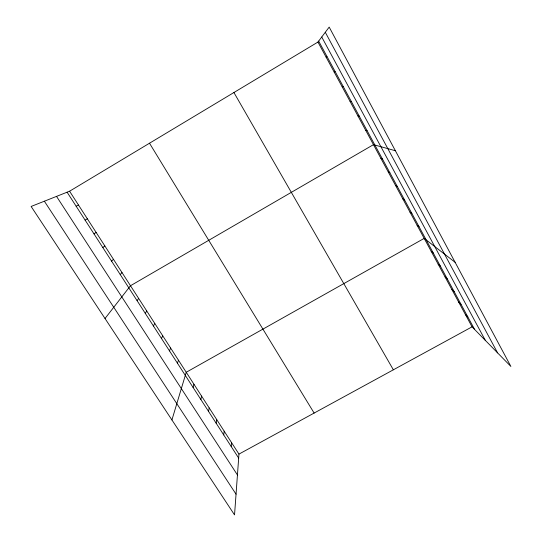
<?xml version="1.0" encoding="UTF-8"?>
<svg xmlns="http://www.w3.org/2000/svg" width="542" height="542" viewBox="0 0 542 542"><rect width="100%" height="100%" fill="white"/><g stroke="black" fill="none" stroke-linecap="round" stroke-linejoin="round"><path stroke-width="0.81" d="M69.586 191.211L238.961 454.101L234.537 514.9L31.124 206.455L69.586 191.211L317.944 42.066L329.184 27.1L510.876 366.439L472.062 326.84L317.944 42.066M231.231 446.561L231.61 442.685M223.724 434.928L224.192 431.181M216.163 423.214L216.725 419.583M208.541 411.398L209.192 407.896M200.858 399.488L201.604 396.114M193.115 387.489L193.955 384.237M171.922 419.955L186.238 372.266L424.19 238.385L455.124 262.308M177.43 363.187L178.467 360.206M169.497 350.891L170.628 348.039M161.496 338.493L162.729 335.783M153.433 325.986L154.768 323.418M145.297 313.384L146.74 310.959M137.099 300.675L138.644 298.398M105.019 318.506L130.487 285.736L373.472 144.66L395.375 150.723M120.236 274.55L122.011 272.572M111.571 261.122L113.461 259.3M326.094 57.12L326.921 56.361M102.831 247.579L104.836 245.919M94.017 233.914L96.137 232.416M334.163 72.032L335.098 71.476M85.121 220.127L87.364 218.799M238.961 454.101L472.062 326.84M76.151 206.224L78.515 205.066M342.165 86.822L343.194 86.456M350.098 101.469L351.223 101.307M357.957 115.995L359.183 116.015M365.748 130.392L367.069 130.602M380.897 158.386L382.401 158.955M388.268 172.004L389.861 172.742M395.572 185.5L397.252 186.407M402.814 198.887L404.583 199.964M410.003 212.166L411.845 213.399M417.123 225.33L419.054 226.725M431.202 251.332L433.288 253.039M438.153 264.171L440.314 266.034M445.043 276.908L447.286 278.92M451.879 289.543L454.196 291.704M458.661 302.077L461.052 304.38M465.388 314.509L467.854 316.948M44.369 201.211L236.041 494.189M56.524 196.387L237.443 474.975M67.1 192.2L238.67 458.092M149.504 143.217L314.13 413.065M233.92 92.526L393.363 369.807M318.669 41.104L474.596 329.421M321.745 37.005L485.334 340.376M325.295 32.276L497.597 352.889"/></g></svg>
